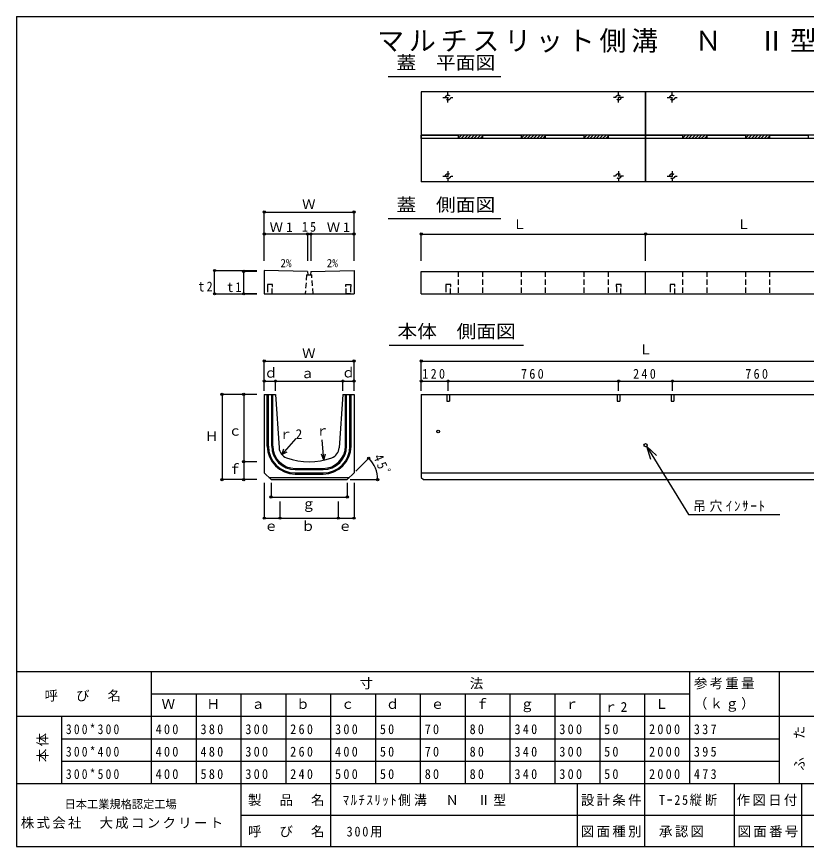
# Model space of a CAD drawing. Units: millimetres, scale not verified. Extents: x -2720 to 2680, y -1900 to 1800.
# Drawn here: x -2720 to 802, y -1900 to 1800 of the extents above; entities that cross this region are included whole.
import ezdxf
from ezdxf.enums import TextEntityAlignment as Align

# ---------------------------------------------------------------- set-up
doc = ezdxf.new("R2010")
doc.units = ezdxf.units.MM
doc.header["$LTSCALE"] = 20
doc.header["$PDMODE"] = 32
doc.header["$PDSIZE"] = 10
doc.linetypes.add('DASHED1', pattern=[1.8, 1.2, -0.6])
doc.linetypes.add('DASHED2', pattern=[3, 2, -1])
for name, color, linetype in [('0-1', 3, 'Continuous'), ('0-2', 7, 'Continuous'), ('0-F', 4, 'Continuous')]:
    doc.layers.add(name, color=color, linetype=linetype)
doc.styles.add('ＭＳ ゴシック', font='')
doc.styles.get('ＭＳ ゴシック').set_extended_font_data('MS Gothic')

msp = doc.modelspace()

# ---------------------------------------------------------------- linework, layer by layer
at = {"layer": '0-1'}
for p, q in [((82.48, 1463.91), (-915.52, 1463.91)), ((-915.52, 1463.91), (-915.52, 1063.91)), ((82.48, 1463.91), (82.48, 1063.91)), ((1082.48, 1463.91), (84.48, 1463.91)), ((84.48, 1463.91), (84.48, 1063.91)), ((82.48, 1271.41), (-915.52, 1271.41)), ((-750.52, 1271.41), (-750.52, 1256.41)), ((-642.52, 1271.41), (-642.52, 1256.41)), ((-470.52, 1271.41), (-470.52, 1256.41)), ((-362.52, 1271.41), (-362.52, 1256.41)), ((-190.52, 1271.41), (-190.52, 1256.41)), ((-82.52, 1271.41), (-82.52, 1256.41)), ((-82.52, 1271.41), (-82.52, 1256.41)), ((1082.48, 1271.41), (84.48, 1271.41)), ((249.48, 1271.41), (249.48, 1256.41)), ((357.48, 1271.41), (357.48, 1256.41)), ((529.48, 1271.41), (529.48, 1256.41)), ((637.48, 1271.41), (637.48, 1256.41)), ((82.48, 1256.41), (-915.52, 1256.41)), ((1082.48, 1256.41), (84.48, 1256.41)), ((82.48, 1063.91), (-915.52, 1063.91)), ((1082.48, 1063.91), (84.48, 1063.91)), ((-1423.02, 663.91), (-1615.52, 667.91)), ((-1615.52, 667.91), (-1615.52, 563.91)), ((-1408.02, 663.91), (-1215.52, 667.91)), ((-1215.52, 667.91), (-1215.52, 563.91)), ((-1423.02, 663.91), (-1422.02, 648.91)), ((-1422.02, 648.91), (-1409.02, 648.91)), ((-1408.02, 663.91), (-1409.02, 648.91)), ((-915.52, 663.91), (1084.48, 663.91)), ((-915.52, 563.91), (-915.52, 663.91)), ((84.48, 563.91), (84.48, 663.91)), ((-1615.52, 563.91), (-1215.52, 563.91)), ((-915.52, 563.91), (1084.48, 563.91)), ((-1615.52, 115.24), (-1565.52, 115.24)), ((-1602.52, -114.76), (-1602.52, 115.24)), ((-1597.52, -114.76), (-1597.52, 115.24)), ((-1582.52, -114.76), (-1582.52, 115.24)), ((-1577.52, -114.76), (-1577.52, 115.24)), ((-1565.52, 115.24), (-1549.61, -123.48)), ((-1265.52, 115.24), (-1281.44, -123.48)), ((-1265.52, 115.24), (-1215.52, 115.24)), ((-1253.52, -114.76), (-1253.52, 115.24)), ((-1248.52, -114.76), (-1248.52, 115.24)), ((-1233.52, -114.76), (-1233.52, 115.24)), ((-1228.52, -114.76), (-1228.52, 115.24)), ((-1215.52, 115.24), (-1215.52, -234.76)), ((-915.52, 115.24), (1084.48, 115.24)), ((-1477.52, -214.76), (-1353.52, -214.76)), ((-1477.52, -219.76), (-1353.52, -219.76)), ((-1595.52, -254.76), (-1235.52, -254.76)), ((-1477.52, -234.76), (-1353.52, -234.76)), ((-1477.52, -239.76), (-1353.52, -239.76)), ((-1245.52, -264.76), (-1215.52, -234.76)), ((-915.52, -234.76), (1084.48, -234.76)), ((-1585.52, -264.76), (-1245.52, -264.76)), ((-905.52, -264.76), (1074.48, -264.76))]:
    msp.add_line(p, q, dxfattribs=at)
at = {"layer": '0-1', "linetype": 'DASHED1'}
for p, q in [((-796.52, 1416.6), (-796.52, 1461.22)), ((-36.52, 1416.6), (-36.52, 1461.22)), ((203.48, 1416.6), (203.48, 1461.22)), ((-818.83, 1438.91), (-774.21, 1438.91)), ((-14.21, 1438.91), (-58.83, 1438.91)), ((181.17, 1438.91), (225.79, 1438.91)), ((-796.52, 1111.22), (-796.52, 1066.6)), ((-36.52, 1111.22), (-36.52, 1066.6)), ((203.48, 1111.22), (203.48, 1066.6)), ((-818.83, 1088.91), (-774.21, 1088.91)), ((-14.21, 1088.91), (-58.83, 1088.91)), ((181.17, 1088.91), (225.79, 1088.91)), ((-1427.02, 648.91), (-1433.02, 563.91)), ((-1427.02, 648.91), (-1422.02, 648.91)), ((-1409.02, 648.91), (-1404.02, 648.91)), ((-1398.02, 563.91), (-1404.02, 648.91)), ((-750.52, 663.91), (-750.52, 563.91)), ((-642.52, 663.91), (-642.52, 563.91)), ((-470.52, 663.91), (-470.52, 563.91)), ((-362.52, 663.91), (-362.52, 563.91)), ((-190.52, 663.91), (-190.52, 563.91)), ((-82.52, 663.91), (-82.52, 563.91)), ((249.48, 663.91), (249.48, 563.91)), ((357.48, 663.91), (357.48, 563.91)), ((529.48, 663.91), (529.48, 563.91)), ((637.48, 663.91), (637.48, 563.91))]:
    msp.add_line(p, q, dxfattribs=at)
at = {"layer": '0-1', "color": 7}
for p, q in [((-750.52, 1257.66), (-736.77, 1271.41)), ((-737.63, 1256.41), (-722.63, 1271.41)), ((-723.49, 1256.41), (-708.49, 1271.41)), ((-709.35, 1256.41), (-694.35, 1271.41)), ((-695.2, 1256.41), (-680.2, 1271.41)), ((-681.06, 1256.41), (-666.06, 1271.41)), ((-666.92, 1256.41), (-651.92, 1271.41)), ((-652.78, 1256.41), (-642.52, 1266.67)), ((-470.52, 1257.66), (-456.77, 1271.41)), ((-457.63, 1256.41), (-442.63, 1271.41)), ((-443.49, 1256.41), (-428.49, 1271.41)), ((-429.35, 1256.41), (-414.35, 1271.41)), ((-415.2, 1256.41), (-400.2, 1271.41)), ((-401.06, 1256.41), (-386.06, 1271.41)), ((-386.92, 1256.41), (-371.92, 1271.41)), ((-372.78, 1256.41), (-362.52, 1266.67)), ((-190.52, 1257.66), (-176.77, 1271.41)), ((-177.63, 1256.41), (-162.63, 1271.41)), ((-163.49, 1256.41), (-148.49, 1271.41)), ((-149.35, 1256.41), (-134.35, 1271.41)), ((-135.2, 1256.41), (-120.2, 1271.41)), ((-121.06, 1256.41), (-106.06, 1271.41)), ((-106.92, 1256.41), (-91.92, 1271.41)), ((-92.78, 1256.41), (-82.52, 1266.67)), ((249.48, 1257.66), (263.23, 1271.41)), ((262.37, 1256.41), (277.37, 1271.41)), ((276.51, 1256.41), (291.51, 1271.41)), ((290.65, 1256.41), (305.65, 1271.41)), ((304.8, 1256.41), (319.8, 1271.41)), ((318.94, 1256.41), (333.94, 1271.41)), ((333.08, 1256.41), (348.08, 1271.41)), ((347.22, 1256.41), (357.48, 1266.67)), ((529.48, 1257.66), (543.23, 1271.41)), ((542.37, 1256.41), (557.37, 1271.41)), ((556.51, 1256.41), (571.51, 1271.41)), ((570.65, 1256.41), (585.65, 1271.41)), ((584.8, 1256.41), (599.8, 1271.41)), ((598.94, 1256.41), (613.94, 1271.41)), ((613.08, 1256.41), (628.08, 1271.41)), ((627.22, 1256.41), (637.48, 1266.67))]:
    msp.add_line(p, q, dxfattribs=at)
at = {"layer": '0-1', "linetype": 'DASHED2'}
for p, q in [((-801.52, 115.24), (-801.52, 85.24)), ((-789.52, 115.24), (-789.52, 85.24)), ((-41.52, 115.24), (-41.52, 85.24)), ((-29.52, 115.24), (-29.52, 85.24)), ((198.48, 115.24), (198.48, 85.24)), ((210.48, 115.24), (210.48, 85.24)), ((-801.52, 85.24), (-789.52, 85.24)), ((-41.52, 85.24), (-29.52, 85.24)), ((198.48, 85.24), (210.48, 85.24))]:
    msp.add_line(p, q, dxfattribs=at)
at = {"layer": '0-1'}
for points in [[(-750.52, 1271.41), (-750.52, 1256.41), (-915.52, 1256.41), (-915.52, 1271.41)], [(-470.52, 1271.41), (-470.52, 1256.41), (-642.52, 1256.41), (-642.52, 1271.41)], [(-190.52, 1271.41), (-190.52, 1256.41), (-362.52, 1256.41), (-362.52, 1271.41)], [(82.48, 1271.41), (82.48, 1256.41), (-82.52, 1256.41), (-82.52, 1271.41)], [(249.48, 1271.41), (249.48, 1256.41), (84.48, 1256.41), (84.48, 1271.41)], [(529.48, 1271.41), (529.48, 1256.41), (357.48, 1256.41), (357.48, 1271.41)], [(809.48, 1271.41), (809.48, 1256.41), (637.48, 1256.41), (637.48, 1271.41)]]:
    msp.add_lwpolyline(points, close=True, dxfattribs=at)
at = {"layer": '0-1', "linetype": 'DASHED1'}
for points in [[(-1601.52, 605.91), (-1601.52, 595.91), (-1600.52, 595.91), (-1600.52, 563.91), (-1580.52, 563.91), (-1580.52, 595.91), (-1579.52, 595.91), (-1579.52, 605.91)], [(-1229.52, 605.91), (-1229.52, 595.91), (-1230.52, 595.91), (-1230.52, 563.91), (-1250.52, 563.91), (-1250.52, 595.91), (-1251.52, 595.91), (-1251.52, 605.91)]]:
    msp.add_lwpolyline(points, close=True, dxfattribs=at)
for points in [[(-785.52, 563.91), (-785.52, 595.91), (-784.52, 595.91), (-784.52, 605.91), (-806.52, 605.91), (-806.52, 595.91), (-805.52, 595.91), (-805.52, 563.91)], [(-25.52, 563.91), (-25.52, 595.91), (-24.52, 595.91), (-24.52, 605.91), (-46.52, 605.91), (-46.52, 595.91), (-45.52, 595.91), (-45.52, 563.91)], [(214.48, 563.91), (214.48, 595.91), (215.48, 595.91), (215.48, 605.91), (193.48, 605.91), (193.48, 595.91), (194.48, 595.91), (194.48, 563.91)]]:
    msp.add_lwpolyline(points, dxfattribs=at)
at = {"layer": '0-1'}
for points in [[(-1615.52, 115.24), (-1615.52, -234.76), (-1585.52, -264.76)], [(-915.52, 115.24), (-915.52, -254.76), (-905.52, -264.76)]]:
    msp.add_lwpolyline(points, dxfattribs=at)
at = {"layer": '0-1', "linetype": 'DASHED1'}
for centre in [(-796.52, 1438.91), (-36.52, 1438.91), (203.48, 1438.91), (-796.52, 1088.91), (-36.52, 1088.91), (203.48, 1088.91)]:
    msp.add_circle(centre, 11, dxfattribs=at)
at = {"layer": '0-1'}
for centre, radius in [((-840.52, -49.76), 6), ((84.48, -110.76), 7)]:
    msp.add_circle(centre, radius, dxfattribs=at)
for centre, radius, start, end in [((-1477.52, -114.76), 125, 180, 270), ((-1477.52, -114.76), 120, 180, 270), ((-1477.52, -114.76), 105, 180, 270), ((-1477.52, -114.76), 100, 180, 270), ((-1499.72, -120.16), 50, 183.81407, 250.31894), ((-1353.52, -114.76), 100, 270, 0), ((-1353.52, -114.76), 105, 270, 0), ((-1353.52, -114.76), 120, 270, 0), ((-1353.52, -114.76), 125, 270, 0), ((-1331.33, -120.16), 50, 289.68105, 356.18591), ((-1415.52, 115.24), 300, 250.31894, 289.68105)]:
    msp.add_arc(centre, radius, start, end, dxfattribs=at)
at = {"layer": '0-2', "color": 2}
for p, q in [((-1063.02, 1532.98), (-560.23, 1532.98)), ((-1063.02, 899.2), (-560.23, 899.2)), ((-1058.94, 335.06), (-460.41, 335.06))]:
    msp.add_line(p, q, dxfattribs=at)
at = {"layer": '0-2'}
for p, q in [((-1215.52, 711.63), (-1215.52, 928.64)), ((-1215.52, 830.13), (-1615.52, 830.13)), ((-1423.02, 830.13), (-1408.02, 830.13)), ((-1423.02, 830.13), (-1423.02, 711.63)), ((-1408.02, 830.13), (-1408.02, 711.63)), ((-915.52, 830.13), (1084.48, 830.13)), ((-915.52, 711.63), (-915.52, 830.13)), ((84.48, 711.63), (84.48, 830.13)), ((-1837.29, 563.91), (-1837.29, 667.91)), ((-1837.29, 667.91), (-1648.93, 667.91)), ((-1648.93, 663.91), (-1707.1, 663.91)), ((-1707.1, 563.91), (-1707.1, 663.91)), ((-1837.29, 563.91), (-1648.93, 563.91)), ((-1648.93, 563.91), (-1707.1, 563.91)), ((-1615.52, 131.2), (-1615.52, 263.91)), ((-1615.52, 263.91), (-1215.52, 263.91)), ((-1215.52, 131.2), (-1215.52, 263.91)), ((-915.52, 131.2), (-915.52, 263.91)), ((-915.52, 263.91), (1084.48, 263.91)), ((-1615.52, 174.63), (-1215.52, 174.63)), ((-1565.52, 131.2), (-1565.52, 174.63)), ((-1265.52, 131.2), (-1265.52, 174.63)), ((-915.52, 174.63), (1084.48, 174.63)), ((-795.52, 131.2), (-795.52, 174.63)), ((-35.52, 131.2), (-35.52, 174.63)), ((204.48, 131.2), (204.48, 174.63)), ((-1648.93, 115.24), (-1804.07, 115.24)), ((-1804.07, 115.24), (-1804.07, -264.76)), ((-1707.1, 115.24), (-1707.1, -264.76)), ((-1474.28, -81.23), (-1537.89, -152.45)), ((-1349.72, -177.46), (-1357.13, -87.48)), ((-1537.89, -152.45), (-1528.68, -126.83)), ((-1537.89, -152.45), (-1513.47, -140.41)), ((89.17, -115.95), (132.69, -157.26)), ((89.17, -115.95), (106.21, -173.48)), ((-1648.93, -184.76), (-1707.1, -184.76)), ((-1349.72, -177.46), (-1361.04, -150.9)), ((-1349.72, -177.46), (-1342.9, -149.4)), ((-1207.73, -226.96), (-1149.77, -169.01)), ((-1648.93, -264.76), (-1804.07, -264.76)), ((-1615.52, -278.6), (-1615.52, -436.56)), ((-1585.52, -278.6), (-1585.52, -342.08)), ((-1245.52, -278.6), (-1245.52, -342.08)), ((-1232.9, -264.76), (-1110.11, -264.76)), ((-1215.52, -278.6), (-1215.52, -436.56)), ((-1585.52, -342.08), (-1245.52, -342.08)), ((-1545.52, -362.52), (-1545.52, -436.56)), ((-1285.52, -362.52), (-1285.52, -436.56)), ((-1615.52, -436.56), (-1215.52, -436.56)), ((-2720, -1120), (680, -1120)), ((-2120, -1120), (-2120, -1620)), ((280, -1120), (280, -1620)), ((680, -1120), (2680, -1120)), ((680, -1120), (680, -1620)), ((-2120, -1220), (280, -1220)), ((-1920, -1220), (-1920, -1620)), ((-1720, -1220), (-1720, -1620)), ((-1520, -1220), (-1520, -1620)), ((-1320, -1220), (-1320, -1620)), ((-1120, -1220), (-1120, -1620)), ((-920, -1220), (-920, -1620)), ((-720, -1220), (-720, -1620)), ((-520, -1220), (-520, -1620)), ((-320, -1220), (-320, -1620)), ((-120, -1220), (-120, -1620)), ((80, -1220), (80, -1620)), ((-2720, -1320), (680, -1320)), ((-2520, -1320), (-2520, -1620)), ((680, -1320), (2680, -1320)), ((-2520, -1420), (680, -1420)), ((-2520, -1520), (680, -1520))]:
    msp.add_line(p, q, dxfattribs=at)
for points in [[(-1615.52, 711.63), (-1615.52, 928.64), (-1215.52, 928.64)], [(89.17, -115.95), (275.33, -419.82), (683.91, -419.82)]]:
    msp.add_lwpolyline(points, dxfattribs=at)
msp.add_arc((-1245.52, -264.76), 135.41, 0, 45, dxfattribs=at)
for p in [(-1615.52, 928.64), (-1215.52, 928.64), (-1615.52, 830.13), (-1423.02, 830.13), (-1408.02, 830.13), (-1215.52, 830.13), (-915.52, 830.13), (84.48, 830.13), (-1837.29, 667.91), (-1707.1, 663.91), (-1837.29, 563.91), (-1707.1, 563.91), (-1615.52, 263.91), (-1215.52, 263.91), (-915.52, 263.91), (-1615.52, 174.63), (-1565.52, 174.63), (-1265.52, 174.63), (-1215.52, 174.63), (-915.52, 174.63), (-795.52, 174.63), (-35.52, 174.63), (204.48, 174.63), (-1804.07, 115.24), (-1707.1, 115.24), (-1707.1, -184.76), (-1149.77, -169.01), (-1804.07, -264.76), (-1707.1, -264.76), (-1110.11, -264.76), (-1585.52, -342.08), (-1245.52, -342.08), (-1615.52, -436.56), (-1545.52, -436.56), (-1285.52, -436.56), (-1215.52, -436.56)]:
    msp.add_point(p, dxfattribs=at)
at = {"layer": '0-F', "color": 2}
for p, q in [((-2720, 1800), (-2720, -1900)), ((-2720, 1800), (2680, 1800)), ((-2720, -1620), (2680, -1620)), ((-1720, -1620), (-1720, -1900)), ((-1320, -1620), (-1320, -1900)), ((-220, -1620), (-220, -1900)), ((80, -1620), (80, -1900)), ((480, -1620), (480, -1900)), ((780, -1620), (780, -1900)), ((-1720, -1760), (1620, -1760)), ((-2720, -1900), (2680, -1900))]:
    msp.add_line(p, q, dxfattribs=at)

# ---------------------------------------------------------------- texts
at = {"layer": '0-1', "color": 4, "style": 'ＭＳ ゴシック'}
for p in [(-1543.68, 671.55), (-1337.36, 671.55)]:
    msp.add_text('2%', height=36.66, dxfattribs=at).set_placement(p, align=Align.BOTTOM_LEFT)
at = {"layer": '0-2', "style": 'ＭＳ ゴシック', "width": 1.1}
for s, p in [('蓋\u3000平面図', (-1026.05, 1547.77)), ('蓋\u3000側面図', (-1026.05, 913.98)), ('本体\u3000側面図', (-1021.97, 349.85))]:
    msp.add_text(s, height=58.65, dxfattribs=at).set_placement(p, align=Align.BOTTOM_LEFT)
at = {"layer": '0-2', "style": 'ＭＳ ゴシック'}
for s, p in [('Ｗ', (-1447.09, 928.64)), ('Ｌ', (-507.66, 839.32)), ('Ｌ', (492.34, 839.32)), ('Ｌ', (55.23, 281.09)), ('Ｗ', (-1447.1, 263.91)), ('ｄ', (-1616.05, 176.71)), ('ｄ', (-1270.42, 177.65)), ('ａ', (-1453.12, 174.63)), ('ｃ', (-1775.26, -82.04)), ('ｒ', (-1385.94, -81.55)), ('Ｈ', (-1880.09, -106.12)), ('ｆ', (-1776.31, -252.46)), ('ｇ', (-1447.96, -407.1)), ('ｅ', (-1615.15, -506.55)), ('ｂ', (-1450.11, -506.55)), ('ｅ', (-1285.15, -506.55)), ('Ｗ', (-2073.45, -1300)), ('Ｈ', (-1873.45, -1300)), ('ａ', (-1673.45, -1300)), ('ｂ', (-1473.45, -1300)), ('ｃ', (-1273.45, -1300)), ('ｄ', (-1073.45, -1300)), ('ｅ', (-873.45, -1300)), ('ｆ', (-673.45, -1300)), ('ｇ', (-473.45, -1300)), ('ｒ', (-273.45, -1300)), ('Ｌ', (126.55, -1300))]:
    msp.add_text(s, height=43.99, dxfattribs=at).set_placement(p, align=Align.BOTTOM_LEFT)
at = {"layer": '0-2', "color": 3, "insert": (-1112.32, 1638.3), "char_height": 87.98, "attachment_point": 7, "style": 'ＭＳ ゴシック'}
msp.add_mtext('\\T1.18;マルチスリット側溝\u3000Ｎ\u3000Ⅱ型\u3000300用', dxfattribs=at)
at = {"layer": '0-2', "char_height": 43.99, "attachment_point": 7, "style": 'ＭＳ ゴシック'}
for s, insert in [('\\T1.22;Ｗ1', (-1591.97, 839)), ('\\T1.36;\\W0.9;15', (-1448.02, 840.13)), ('\\T1.22;Ｗ1', (-1337.1, 839)), ('\\T1.36;\\W0.9;t2', (-1909.46, 573.95)), ('\\T1.36;\\W0.9;t1', (-1781.07, 571.22)), ('\\T1.38;\\W0.9;120', (-911.02, 184.63)), ('\\T1.38;\\W0.9;760', (-471.02, 184.63)), ('\\T1.38;\\W0.9;240', (28.98, 184.63)), ('\\T1.38;\\W0.9;760', (528.98, 184.63)), ('\\T1.22;ｒ2', (-1549.31, -83.48)), ('\\T1.28;\\W0.95;吊穴ｲﾝｻｰﾄ', (296.58, -409.2)), ('\\T1.17;寸\u3000\u3000\u3000\u3000\u3000\u3000法', (-1190.57, -1200)), ('\\T1.17;参考重量', (300, -1200)), ('\\T1.17;呼\u3000び\u3000名', (-2595.35, -1254.61)), ('\\T1.22;ｒ2', (-100, -1300)), ('\\T1.17;（ｋｇ）', (300, -1300)), ('\\T1.39;\\W0.85;300*300', (-2500, -1400)), ('\\T1.38;\\W0.9;400', (-2100, -1400)), ('\\T1.38;\\W0.9;380', (-1900, -1400)), ('\\T1.38;\\W0.9;300', (-1700, -1400)), ('\\T1.38;\\W0.9;260', (-1500, -1400)), ('\\T1.38;\\W0.9;300', (-1300, -1400)), ('\\T1.36;\\W0.9;50', (-1100, -1400)), ('\\T1.36;\\W0.9;70', (-900, -1400)), ('\\T1.36;\\W0.9;80', (-700, -1400)), ('\\T1.38;\\W0.9;340', (-500, -1400)), ('\\T1.38;\\W0.9;300', (-300, -1400)), ('\\T1.36;\\W0.9;50', (-100, -1400)), ('\\T1.38;\\W0.9;2000', (100, -1400)), ('\\T1.38;\\W0.9;337', (300, -1400)), ('\\T1.39;\\W0.85;300*400', (-2500, -1500)), ('\\T1.38;\\W0.9;400', (-2100, -1500)), ('\\T1.38;\\W0.9;480', (-1900, -1500)), ('\\T1.38;\\W0.9;300', (-1700, -1500)), ('\\T1.38;\\W0.9;260', (-1500, -1500)), ('\\T1.38;\\W0.9;400', (-1300, -1500)), ('\\T1.36;\\W0.9;50', (-1100, -1500)), ('\\T1.36;\\W0.9;70', (-900, -1500)), ('\\T1.36;\\W0.9;80', (-700, -1500)), ('\\T1.38;\\W0.9;340', (-500, -1500)), ('\\T1.38;\\W0.9;300', (-300, -1500)), ('\\T1.36;\\W0.9;50', (-100, -1500)), ('\\T1.38;\\W0.9;2000', (100, -1500)), ('\\T1.38;\\W0.9;395', (300, -1500)), ('\\T1.39;\\W0.85;300*500', (-2500, -1600)), ('\\T1.38;\\W0.9;400', (-2100, -1600)), ('\\T1.38;\\W0.9;580', (-1900, -1600)), ('\\T1.38;\\W0.9;300', (-1700, -1600)), ('\\T1.38;\\W0.9;240', (-1500, -1600)), ('\\T1.38;\\W0.9;500', (-1300, -1600)), ('\\T1.36;\\W0.9;50', (-1100, -1600)), ('\\T1.36;\\W0.9;80', (-900, -1600)), ('\\T1.36;\\W0.9;80', (-700, -1600)), ('\\T1.38;\\W0.9;340', (-500, -1600)), ('\\T1.38;\\W0.9;300', (-300, -1600)), ('\\T1.36;\\W0.9;50', (-100, -1600)), ('\\T1.38;\\W0.9;2000', (100, -1600)), ('\\T1.38;\\W0.9;473', (300, -1600)), ('\\T1.3;\\W0.9;300用', (-1248.48, -1860.7))]:
    msp.add_mtext(s, dxfattribs=dict(at, insert=insert))
for s, insert, rotation in [('\\T1.38;\\W0.9;45ﾟ', (-1130.31, -162.92), 292.5), ('\\T1.17;ふ\u3000た', (794.16, -1562.39), 90), ('\\T1.17;本体', (-2577.49, -1524.25), 90)]:
    msp.add_mtext(s, dxfattribs=dict(at, insert=insert, rotation=rotation))
at = {"layer": '0-F', "style": 'ＭＳ ゴシック'}
msp.add_text('日本工業規格認定工場', height=36.66, dxfattribs=at).set_placement((-2506.22, -1741.22), align=Align.BOTTOM_LEFT)
at = {"layer": '0-F', "color": 7, "char_height": 43.99, "attachment_point": 7, "style": 'ＭＳ ゴシック'}
for s, insert in [('\\T1.17;製\u3000品\u3000名', (-1688.33, -1720)), ('\\T1.24;\\W0.95;ﾏﾙﾁｽﾘｯﾄ側溝\u3000Ｎ\u3000Ⅱ型', (-1265.82, -1720)), ('\\T1.17;設計条件', (-204.1, -1720)), ('\\T1.27;\\W0.9;Tｰ25縦断', (144.38, -1720)), ('\\T1.17;作図日付', (490.71, -1720)), ('\\T1.17;株式会社\u3000大成コンクリート', (-2701.23, -1822.03)), ('\\T1.17;呼\u3000び\u3000名', (-1688.33, -1860)), ('\\T1.17;図面種別', (-204.1, -1860)), ('\\T1.17;承認図', (144.38, -1860)), ('\\T1.17;図面番号', (494.76, -1860))]:
    msp.add_mtext(s, dxfattribs=dict(at, insert=insert))

doc.saveas('drawing.dxf')
